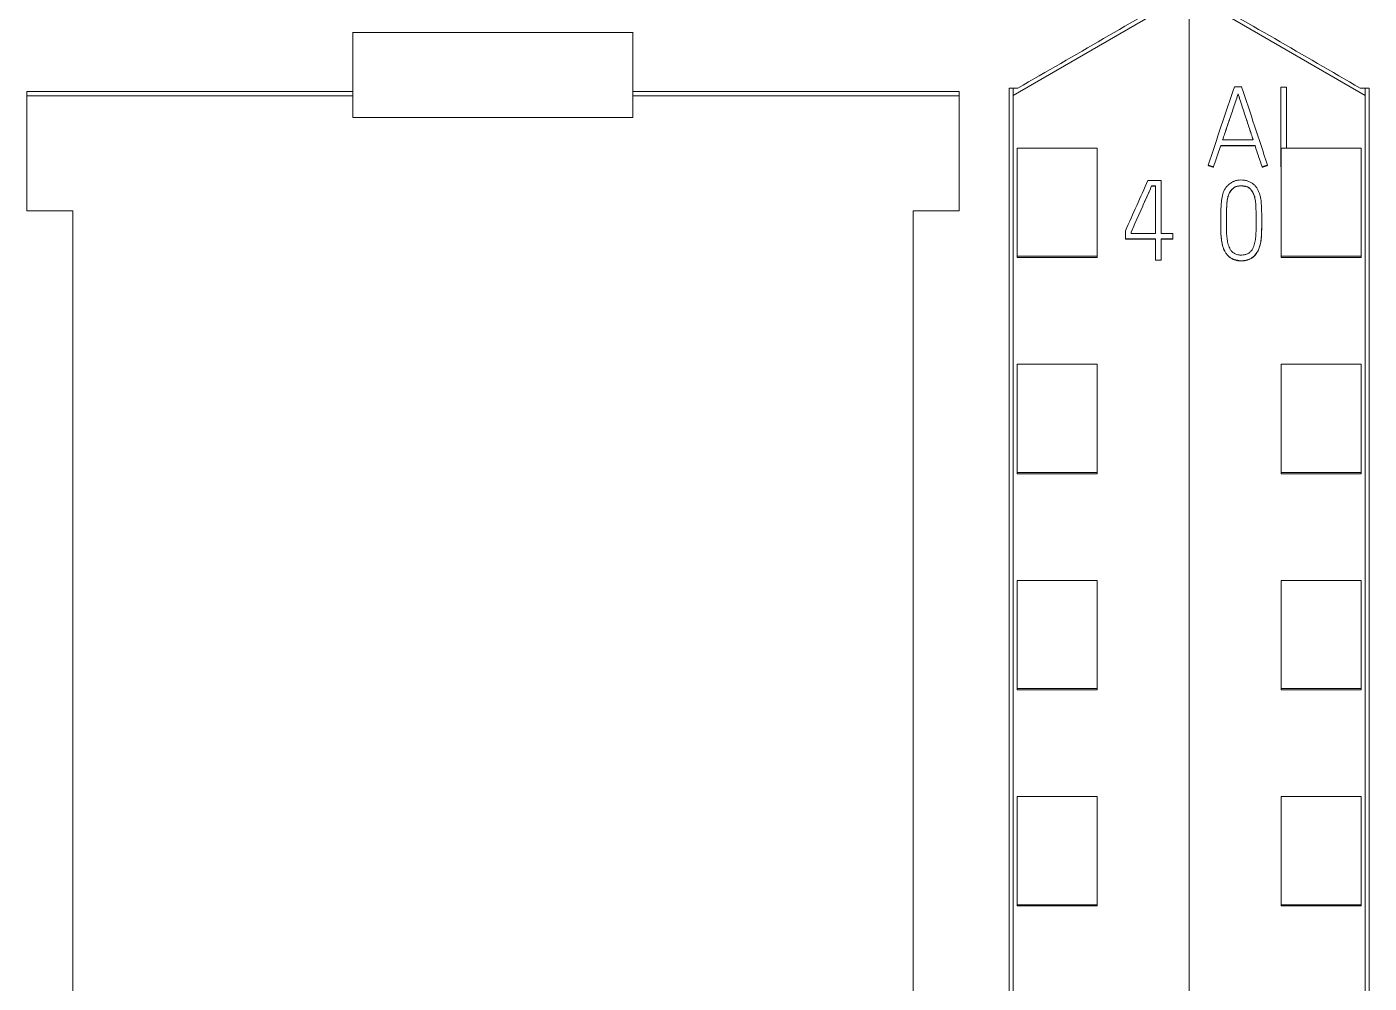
# Model space of a CAD drawing. Header units: millimetres. Extents: x 4137 to 6698, y 1400 to 3585.
# Drawn here: x 5326 to 5359.55, y 3051 to 3074.9 of the extents above; entities that cross this region are included whole.
import ezdxf

# ---------------------------------------------------------------- set-up
doc = ezdxf.new("R2010")
doc.units = ezdxf.units.MM
doc.layers.add('000-PI-Oprema', color=30, linetype='Continuous', lineweight=5)

msp = doc.modelspace()

# ---------------------------------------------------------------- linework, layer by layer
at = {"layer": '000-PI-Oprema', "color": 0, "linetype": 'ByBlock', "lineweight": 0}
for p, q in [((5350.648, 3073.185), (5354.598, 3075.465)), ((5355.048, 3075.465), (5355.048, 2962.047)), ((5355.048, 3075.465), (5355.048, 2962.047)), ((5355.498, 3075.465), (5359.448, 3073.185)), ((5341.148, 3074.763), (5334.148, 3074.763)), ((5325.998, 3070.305), (5325.998, 3073.285)), ((5334.148, 3073.285), (5325.998, 3073.285)), ((5334.148, 3073.179), (5334.148, 3073.285)), ((5341.148, 3073.285), (5341.148, 3073.179)), ((5349.298, 3073.285), (5341.148, 3073.285)), ((5349.298, 3070.305), (5349.298, 3073.285)), ((5350.548, 3073.37), (5350.769, 3073.37)), ((5350.769, 3073.37), (5350.548, 3073.37)), ((5350.648, 3073.37), (5350.648, 3073.185)), ((5350.648, 2964.37), (5350.648, 3073.185)), ((5356.184, 3073.405), (5356.362, 3073.405)), ((5356.273, 3073.228), (5356.273, 3073.222)), ((5357.341, 3071.413), (5357.341, 3073.397)), ((5357.341, 3073.397), (5357.48, 3073.397)), ((5357.48, 3073.397), (5357.48, 3071.871)), ((5359.548, 3073.37), (5359.326, 3073.37)), ((5359.548, 3073.37), (5359.326, 3073.37)), ((5359.448, 3073.37), (5359.448, 3073.185)), ((5359.448, 3073.185), (5359.448, 2964.37)), ((5334.148, 3073.179), (5325.998, 3073.179)), ((5334.148, 3072.635), (5334.148, 3073.179)), ((5341.148, 3073.179), (5341.148, 3072.635)), ((5349.298, 3073.179), (5341.148, 3073.179)), ((5341.148, 3072.635), (5334.148, 3072.635)), ((5350.748, 3069.167), (5350.748, 3071.871)), ((5350.748, 3071.871), (5352.748, 3071.871)), ((5352.748, 3069.167), (5352.748, 3071.871)), ((5355.838, 3071.937), (5355.838, 3071.931)), ((5356.695, 3071.937), (5355.838, 3071.937)), ((5355.838, 3071.931), (5356.695, 3071.931)), ((5355.885, 3072.078), (5356.648, 3072.078)), ((5356.695, 3071.937), (5356.695, 3071.931)), ((5357.348, 3069.167), (5357.348, 3071.871)), ((5359.348, 3071.871), (5357.348, 3071.871)), ((5359.348, 3069.167), (5359.348, 3071.871)), ((5355.521, 3071.443), (5355.521, 3071.437)), ((5355.655, 3071.399), (5355.655, 3071.393)), ((5356.872, 3071.399), (5356.872, 3071.393)), ((5357.008, 3071.443), (5357.008, 3071.437)), ((5357.341, 3071.413), (5357.341, 3071.406)), ((5357.348, 3071.413), (5357.341, 3071.413)), ((5357.341, 3071.406), (5357.348, 3071.406)), ((5354.019, 3071.064), (5354.349, 3071.064)), ((5354.11, 3070.926), (5354.11, 3070.92)), ((5354.207, 3070.926), (5354.11, 3070.926)), ((5354.11, 3070.92), (5354.207, 3070.92)), ((5354.207, 3069.739), (5354.207, 3070.926)), ((5354.349, 3071.064), (5354.349, 3069.739)), ((5327.148, 3070.305), (5325.998, 3070.305)), ((5349.298, 3070.305), (5348.148, 3070.305)), ((5355.838, 3070.076), (5355.838, 3070.07)), ((5356.862, 3070.028), (5356.862, 3070.035)), ((5353.458, 3069.601), (5353.458, 3069.806)), ((5353.458, 3069.601), (5353.458, 3069.595)), ((5354.207, 3069.601), (5353.458, 3069.601)), ((5353.458, 3069.595), (5354.207, 3069.595)), ((5353.597, 3069.775), (5353.597, 3069.739)), ((5353.597, 3069.739), (5354.207, 3069.739)), ((5354.207, 3069.074), (5354.207, 3069.601)), ((5354.349, 3069.739), (5354.643, 3069.739)), ((5354.349, 3069.601), (5354.349, 3069.074)), ((5354.643, 3069.601), (5354.349, 3069.601)), ((5354.349, 3069.595), (5354.643, 3069.595)), ((5354.643, 3069.739), (5354.643, 3069.601)), ((5354.643, 3069.601), (5354.643, 3069.595)), ((5350.748, 3069.133), (5350.748, 3069.167)), ((5350.748, 3069.167), (5352.748, 3069.167)), ((5352.748, 3069.133), (5352.748, 3069.167)), ((5357.348, 3069.133), (5357.348, 3069.167)), ((5359.348, 3069.167), (5357.348, 3069.167)), ((5359.348, 3069.133), (5359.348, 3069.167)), ((5350.748, 3069.133), (5352.748, 3069.133)), ((5354.207, 3069.074), (5354.207, 3069.068)), ((5354.349, 3069.074), (5354.207, 3069.074)), ((5354.207, 3069.068), (5354.349, 3069.068)), ((5354.349, 3069.074), (5354.349, 3069.068)), ((5359.348, 3069.133), (5357.348, 3069.133)), ((5350.748, 3063.766), (5350.748, 3066.469)), ((5350.748, 3066.469), (5352.748, 3066.469)), ((5352.748, 3063.766), (5352.748, 3066.469)), ((5357.348, 3063.766), (5357.348, 3066.469)), ((5359.348, 3066.469), (5357.348, 3066.469)), ((5359.348, 3063.766), (5359.348, 3066.469)), ((5350.748, 3063.733), (5350.748, 3063.766)), ((5350.748, 3063.766), (5352.748, 3063.766)), ((5350.748, 3063.733), (5352.748, 3063.733)), ((5352.748, 3063.733), (5352.748, 3063.766)), ((5357.348, 3063.733), (5357.348, 3063.766)), ((5359.348, 3063.766), (5357.348, 3063.766)), ((5359.348, 3063.733), (5357.348, 3063.733)), ((5359.348, 3063.733), (5359.348, 3063.766)), ((5350.748, 3058.364), (5350.748, 3061.067)), ((5350.748, 3061.067), (5352.748, 3061.067)), ((5352.748, 3058.364), (5352.748, 3061.067)), ((5357.348, 3058.364), (5357.348, 3061.067)), ((5359.348, 3061.067), (5357.348, 3061.067)), ((5359.348, 3058.364), (5359.348, 3061.067)), ((5350.748, 3058.333), (5350.748, 3058.364)), ((5350.748, 3058.364), (5352.748, 3058.364)), ((5350.748, 3058.333), (5352.748, 3058.333)), ((5352.748, 3058.333), (5352.748, 3058.364)), ((5357.348, 3058.333), (5357.348, 3058.364)), ((5359.348, 3058.364), (5357.348, 3058.364)), ((5359.348, 3058.333), (5357.348, 3058.333)), ((5359.348, 3058.333), (5359.348, 3058.364)), ((5350.748, 3052.963), (5350.748, 3055.666)), ((5350.748, 3055.666), (5352.748, 3055.666)), ((5352.748, 3052.963), (5352.748, 3055.666)), ((5357.348, 3052.963), (5357.348, 3055.666)), ((5359.348, 3055.666), (5357.348, 3055.666)), ((5359.348, 3052.963), (5359.348, 3055.666)), ((5350.748, 3052.963), (5352.748, 3052.963)), ((5350.748, 3052.934), (5350.748, 3052.963)), ((5350.748, 3052.934), (5352.748, 3052.934)), ((5352.748, 3052.934), (5352.748, 3052.963)), ((5357.348, 3052.934), (5357.348, 3052.963)), ((5359.348, 3052.963), (5357.348, 3052.963)), ((5359.348, 3052.934), (5357.348, 3052.934)), ((5359.348, 3052.934), (5359.348, 3052.963))]:
    msp.add_line(p, q, dxfattribs=at)
at = {"layer": '000-PI-Oprema', "color": 7, "linetype": 'Continuous', "lineweight": 13}
for centre, major_axis, ratio, start_param, end_param in [((5337.165, 2954.322), (337.753, 1006.406), 0.018824, 1.458513, 1.460476), ((5374.618, 2956.172), (-326.682, 998.393), 0.018302, 4.822113, 4.824092), ((5331.334, 2960.835), (432.572, 977.483), 0.022444, 1.467725, 1.469021)]:
    msp.add_ellipse(centre, major_axis=major_axis, ratio=ratio, start_param=start_param, end_param=end_param, dxfattribs=at)
at = {"layer": '000-PI-Oprema', "color": 0, "linetype": 'ByBlock', "lineweight": 0}
for points in [[(5355.048, 3075.84), (5353.622, 3075.017), (5352.196, 3074.194), (5350.769, 3073.37)], [(5359.326, 3073.37), (5357.9, 3074.194), (5356.474, 3075.017), (5355.048, 3075.84)], [(5334.148, 3074.768), (5334.148, 3074.274), (5334.148, 3073.779), (5334.148, 3073.285)], [(5341.148, 3073.285), (5341.148, 3073.779), (5341.148, 3074.274), (5341.148, 3074.768)]]:
    msp.add_open_spline(points, degree=3, dxfattribs=at)
for points, knots in [([(5350.548, 2964.084), (5350.548, 2967.425), (5350.548, 2975.39), (5350.548, 2988.029), (5350.548, 3003.516), (5350.548, 3017.81), (5350.548, 3032.02), (5350.548, 3046.587), (5350.548, 3060.757), (5350.548, 3070.326), (5350.548, 3073.37)], [0, 0, 0, 0, 0.091483, 0.21812, 0.346206, 0.515858, 0.610111, 0.736264, 0.916066, 1, 1, 1, 1]), ([(5356.273, 3073.228), (5356.257, 3073.18), (5356.241, 3073.132), (5356.209, 3073.036), (5356.193, 3072.988), (5356.145, 3072.844), (5356.112, 3072.749), (5356.046, 3072.557), (5356.014, 3072.461), (5355.949, 3072.27), (5355.917, 3072.174), (5355.885, 3072.078)], [0, 0, 0, 0, 0.125, 0.125, 0.25, 0.25, 0.5, 0.5, 0.75, 0.75, 1, 1, 1, 1]), ([(5355.887, 3072.078), (5355.918, 3072.172), (5355.95, 3072.265), (5356.014, 3072.455), (5356.046, 3072.551), (5356.112, 3072.743), (5356.145, 3072.838), (5356.193, 3072.982), (5356.209, 3073.03), (5356.241, 3073.126), (5356.257, 3073.174), (5356.273, 3073.222)], [0, 0, 0, 0, 0.245947, 0.245947, 0.497298, 0.497298, 0.748649, 0.748649, 0.874324, 0.874324, 1, 1, 1, 1]), ([(5356.648, 3072.078), (5356.617, 3072.174), (5356.586, 3072.27), (5356.523, 3072.461), (5356.491, 3072.557), (5356.428, 3072.749), (5356.397, 3072.844), (5356.35, 3072.988), (5356.335, 3073.036), (5356.304, 3073.132), (5356.289, 3073.18), (5356.273, 3073.228)], [0, 0, 0, 0, 0.25, 0.25, 0.5, 0.5, 0.75, 0.75, 0.875, 0.875, 1, 1, 1, 1]), ([(5356.273, 3073.222), (5356.289, 3073.174), (5356.304, 3073.126), (5356.335, 3073.03), (5356.35, 3072.982), (5356.397, 3072.838), (5356.428, 3072.742), (5356.491, 3072.551), (5356.523, 3072.455), (5356.585, 3072.266), (5356.616, 3072.172), (5356.646, 3072.078)], [0, 0, 0, 0, 0.125676, 0.125676, 0.251351, 0.251351, 0.502702, 0.502702, 0.754053, 0.754053, 1, 1, 1, 1]), ([(5359.548, 3073.37), (5359.548, 3070.326), (5359.548, 3060.757), (5359.548, 3046.587), (5359.548, 3032.02), (5359.548, 3017.81), (5359.548, 3003.516), (5359.548, 2988.029), (5359.548, 2975.39), (5359.548, 2967.425), (5359.548, 2964.084)], [0, 0, 0, 0, 0.083934, 0.263736, 0.389889, 0.484142, 0.653794, 0.78188, 0.908517, 1, 1, 1, 1]), ([(5356.872, 3071.399), (5356.865, 3071.421), (5356.858, 3071.444), (5356.843, 3071.489), (5356.836, 3071.511), (5356.82, 3071.556), (5356.812, 3071.578), (5356.797, 3071.623), (5356.789, 3071.645), (5356.767, 3071.712), (5356.752, 3071.757), (5356.723, 3071.847), (5356.709, 3071.892), (5356.695, 3071.937)], [0, 0, 0, 0, 0.125, 0.125, 0.25, 0.25, 0.375, 0.375, 0.5, 0.5, 0.75, 0.75, 1, 1, 1, 1]), ([(5356.695, 3071.931), (5356.709, 3071.886), (5356.723, 3071.841), (5356.752, 3071.751), (5356.767, 3071.706), (5356.789, 3071.639), (5356.797, 3071.616), (5356.812, 3071.572), (5356.82, 3071.549), (5356.836, 3071.505), (5356.843, 3071.483), (5356.858, 3071.438), (5356.865, 3071.415), (5356.872, 3071.393)], [0, 0, 0, 0, 0.25, 0.25, 0.5, 0.5, 0.625, 0.625, 0.75, 0.75, 0.875, 0.875, 1, 1, 1, 1]), ([(5354.11, 3070.926), (5354.1, 3070.902), (5354.089, 3070.878), (5354.068, 3070.83), (5354.057, 3070.806), (5354.026, 3070.734), (5354.004, 3070.686), (5353.962, 3070.59), (5353.941, 3070.542), (5353.898, 3070.446), (5353.877, 3070.398), (5353.834, 3070.302), (5353.812, 3070.254), (5353.769, 3070.158), (5353.748, 3070.11), (5353.705, 3070.014), (5353.684, 3069.966), (5353.651, 3069.895), (5353.641, 3069.871), (5353.624, 3069.835), (5353.619, 3069.823), (5353.608, 3069.799), (5353.603, 3069.787), (5353.597, 3069.775)], [0, 0, 0, 0, 0.0625, 0.0625, 0.125, 0.125, 0.25, 0.25, 0.375, 0.375, 0.5, 0.5, 0.625, 0.625, 0.75, 0.75, 0.875, 0.875, 0.9375, 0.9375, 0.96875, 0.96875, 1, 1, 1, 1]), ([(5353.597, 3069.769), (5353.603, 3069.781), (5353.608, 3069.793), (5353.619, 3069.817), (5353.624, 3069.829), (5353.641, 3069.865), (5353.651, 3069.888), (5353.684, 3069.96), (5353.705, 3070.008), (5353.748, 3070.104), (5353.769, 3070.152), (5353.812, 3070.248), (5353.834, 3070.296), (5353.877, 3070.392), (5353.898, 3070.44), (5353.941, 3070.535), (5353.962, 3070.583), (5354.004, 3070.68), (5354.026, 3070.728), (5354.057, 3070.8), (5354.068, 3070.824), (5354.089, 3070.872), (5354.1, 3070.896), (5354.11, 3070.92)], [0, 0, 0, 0, 0.03125, 0.03125, 0.0625, 0.0625, 0.125, 0.125, 0.25, 0.25, 0.375, 0.375, 0.5, 0.5, 0.625, 0.625, 0.75, 0.75, 0.875, 0.875, 0.9375, 0.9375, 1, 1, 1, 1]), ([(5356.18, 3071.045), (5356.205, 3071.054), (5356.231, 3071.061), (5356.284, 3071.071), (5356.311, 3071.073), (5356.365, 3071.074), (5356.392, 3071.072), (5356.445, 3071.065), (5356.472, 3071.059), (5356.524, 3071.044), (5356.549, 3071.035), (5356.585, 3071.017), (5356.597, 3071.011), (5356.62, 3070.997), (5356.632, 3070.989), (5356.664, 3070.965), (5356.683, 3070.946), (5356.71, 3070.916), (5356.718, 3070.906), (5356.734, 3070.884), (5356.741, 3070.872), (5356.762, 3070.838), (5356.774, 3070.814), (5356.795, 3070.765), (5356.805, 3070.74), (5356.816, 3070.702), (5356.82, 3070.689), (5356.827, 3070.663), (5356.835, 3070.624), (5356.85, 3070.532), (5356.855, 3070.454), (5356.86, 3070.348), (5356.861, 3070.295), (5356.862, 3070.19), (5356.862, 3070.137), (5356.862, 3070.031), (5356.862, 3069.925), (5356.861, 3069.82), (5356.858, 3069.714), (5356.855, 3069.662), (5356.844, 3069.557), (5356.835, 3069.504), (5356.818, 3069.439), (5356.814, 3069.426), (5356.806, 3069.401), (5356.802, 3069.388), (5356.788, 3069.35), (5356.777, 3069.326), (5356.758, 3069.29), (5356.752, 3069.278), (5356.738, 3069.255), (5356.73, 3069.244), (5356.707, 3069.211), (5356.69, 3069.191), (5356.661, 3069.163), (5356.65, 3069.154), (5356.629, 3069.137), (5356.618, 3069.13), (5356.583, 3069.109), (5356.559, 3069.097), (5356.521, 3069.083), (5356.508, 3069.078), (5356.481, 3069.071), (5356.468, 3069.068), (5356.429, 3069.061), (5356.402, 3069.058), (5356.348, 3069.056), (5356.32, 3069.057), (5356.266, 3069.063), (5356.24, 3069.068), (5356.201, 3069.078), (5356.188, 3069.082), (5356.163, 3069.091), (5356.15, 3069.097), (5356.113, 3069.114), (5356.09, 3069.127), (5356.057, 3069.151), (5356.046, 3069.16), (5356.026, 3069.178), (5356.017, 3069.188), (5355.989, 3069.218), (5355.973, 3069.239), (5355.951, 3069.274), (5355.944, 3069.285), (5355.932, 3069.309), (5355.926, 3069.321), (5355.909, 3069.358), (5355.9, 3069.383), (5355.888, 3069.421), (5355.884, 3069.434), (5355.877, 3069.46), (5355.874, 3069.474), (5355.866, 3069.513), (5355.862, 3069.54), (5355.844, 3069.672), (5355.841, 3069.779), (5355.839, 3069.939), (5355.839, 3069.992), (5355.838, 3070.099), (5355.839, 3070.152), (5355.84, 3070.259), (5355.841, 3070.312), (5355.846, 3070.418), (5355.849, 3070.471), (5355.86, 3070.577), (5355.868, 3070.63), (5355.886, 3070.708), (5355.893, 3070.734), (5355.907, 3070.773), (5355.912, 3070.785), (5355.923, 3070.81), (5355.929, 3070.822), (5355.949, 3070.858), (5355.964, 3070.881), (5355.99, 3070.913), (5356, 3070.923), (5356.019, 3070.942), (5356.028, 3070.952), (5356.059, 3070.978), (5356.081, 3070.995), (5356.117, 3071.016), (5356.129, 3071.022), (5356.148, 3071.031), (5356.157, 3071.036), (5356.167, 3071.04), (5356.173, 3071.042), (5356.176, 3071.043), (5356.18, 3071.045)], [0, 0, 0, 0, 0.015625, 0.015625, 0.03125, 0.03125, 0.046875, 0.046875, 0.0625, 0.0625, 0.078125, 0.078125, 0.085937, 0.085937, 0.09375, 0.09375, 0.109375, 0.109375, 0.117187, 0.117187, 0.125, 0.125, 0.140625, 0.140625, 0.15625, 0.15625, 0.164062, 0.164062, 0.171875, 0.1875, 0.21875, 0.21875, 0.25, 0.25, 0.28125, 0.28125, 0.3125, 0.34375, 0.34375, 0.375, 0.375, 0.40625, 0.40625, 0.414062, 0.414062, 0.421875, 0.421875, 0.4375, 0.4375, 0.445312, 0.445312, 0.453125, 0.453125, 0.46875, 0.46875, 0.476562, 0.476562, 0.484375, 0.484375, 0.5, 0.5, 0.507812, 0.507812, 0.515625, 0.515625, 0.53125, 0.53125, 0.546875, 0.546875, 0.5625, 0.5625, 0.570312, 0.570312, 0.578125, 0.578125, 0.59375, 0.59375, 0.601562, 0.601562, 0.609375, 0.609375, 0.625, 0.625, 0.632812, 0.632812, 0.640625, 0.640625, 0.65625, 0.65625, 0.664062, 0.664062, 0.671875, 0.671875, 0.6875, 0.6875, 0.75, 0.75, 0.78125, 0.78125, 0.8125, 0.8125, 0.84375, 0.84375, 0.875, 0.875, 0.90625, 0.90625, 0.921875, 0.921875, 0.929687, 0.929687, 0.9375, 0.9375, 0.953125, 0.953125, 0.960937, 0.960937, 0.96875, 0.96875, 0.984375, 0.984375, 0.992187, 0.992187, 0.996094, 0.998047, 0.998047, 1, 1, 1, 1]), ([(5356.523, 3070.892), (5356.542, 3070.881), (5356.56, 3070.868), (5356.592, 3070.837), (5356.606, 3070.819), (5356.632, 3070.782), (5356.642, 3070.763), (5356.662, 3070.722), (5356.67, 3070.702), (5356.691, 3070.638), (5356.7, 3070.595), (5356.709, 3070.529), (5356.711, 3070.507), (5356.714, 3070.462), (5356.715, 3070.44), (5356.72, 3070.329), (5356.723, 3070.24), (5356.724, 3070.062), (5356.723, 3069.973), (5356.722, 3069.839), (5356.721, 3069.772), (5356.717, 3069.705), (5356.714, 3069.661), (5356.712, 3069.639), (5356.703, 3069.573), (5356.695, 3069.529), (5356.679, 3069.464), (5356.672, 3069.443), (5356.657, 3069.401), (5356.648, 3069.38), (5356.633, 3069.351), (5356.627, 3069.341), (5356.615, 3069.322), (5356.609, 3069.313), (5356.588, 3069.287), (5356.572, 3069.271), (5356.545, 3069.251), (5356.535, 3069.245), (5356.516, 3069.234), (5356.506, 3069.229), (5356.485, 3069.22), (5356.474, 3069.216), (5356.453, 3069.21), (5356.442, 3069.207), (5356.409, 3069.2), (5356.387, 3069.198), (5356.353, 3069.197), (5356.342, 3069.197), (5356.319, 3069.198), (5356.308, 3069.199), (5356.275, 3069.203), (5356.253, 3069.208), (5356.221, 3069.218), (5356.21, 3069.222), (5356.19, 3069.231), (5356.17, 3069.242), (5356.151, 3069.254), (5356.134, 3069.268), (5356.125, 3069.276), (5356.11, 3069.292), (5356.103, 3069.3), (5356.089, 3069.318), (5356.083, 3069.327), (5356.066, 3069.356), (5356.056, 3069.376), (5356.04, 3069.418), (5356.033, 3069.439), (5356.02, 3069.482), (5356.015, 3069.503), (5356.006, 3069.547), (5355.995, 3069.612), (5355.989, 3069.677), (5355.981, 3069.808), (5355.98, 3069.896), (5355.98, 3070.028), (5355.98, 3070.072), (5355.981, 3070.16), (5355.981, 3070.204), (5355.982, 3070.292), (5355.983, 3070.335), (5355.987, 3070.423), (5355.99, 3070.467), (5355.999, 3070.555), (5356.004, 3070.598), (5356.017, 3070.652), (5356.02, 3070.662), (5356.026, 3070.684), (5356.03, 3070.694), (5356.041, 3070.725), (5356.05, 3070.744), (5356.072, 3070.783), (5356.084, 3070.801), (5356.112, 3070.835), (5356.128, 3070.851), (5356.153, 3070.872), (5356.162, 3070.879), (5356.181, 3070.891), (5356.19, 3070.897), (5356.21, 3070.906), (5356.22, 3070.91), (5356.241, 3070.918), (5356.252, 3070.92), (5356.284, 3070.927), (5356.306, 3070.93), (5356.34, 3070.931), (5356.351, 3070.93), (5356.373, 3070.929), (5356.384, 3070.929), (5356.417, 3070.925), (5356.439, 3070.922), (5356.471, 3070.914), (5356.482, 3070.91), (5356.497, 3070.904), (5356.505, 3070.901), (5356.513, 3070.897), (5356.518, 3070.895), (5356.52, 3070.894), (5356.523, 3070.892)], [0, 0, 0, 0, 0.015625, 0.015625, 0.03125, 0.03125, 0.046875, 0.046875, 0.0625, 0.0625, 0.09375, 0.09375, 0.109375, 0.109375, 0.125, 0.125, 0.1875, 0.1875, 0.25, 0.25, 0.28125, 0.296875, 0.296875, 0.3125, 0.3125, 0.34375, 0.34375, 0.359375, 0.359375, 0.375, 0.375, 0.382813, 0.382813, 0.390625, 0.390625, 0.40625, 0.40625, 0.414063, 0.414063, 0.421875, 0.421875, 0.429688, 0.429688, 0.4375, 0.4375, 0.453125, 0.453125, 0.460938, 0.460938, 0.46875, 0.46875, 0.484375, 0.484375, 0.492188, 0.492188, 0.5, 0.507813, 0.507813, 0.515625, 0.515625, 0.523438, 0.523438, 0.53125, 0.53125, 0.546875, 0.546875, 0.5625, 0.5625, 0.578125, 0.578125, 0.59375, 0.625, 0.625, 0.6875, 0.6875, 0.71875, 0.71875, 0.75, 0.75, 0.78125, 0.78125, 0.8125, 0.8125, 0.84375, 0.84375, 0.851563, 0.851563, 0.859375, 0.859375, 0.875, 0.875, 0.890625, 0.890625, 0.90625, 0.90625, 0.914063, 0.914063, 0.921875, 0.921875, 0.929688, 0.929688, 0.9375, 0.9375, 0.953125, 0.953125, 0.960938, 0.960938, 0.96875, 0.96875, 0.984375, 0.984375, 0.992188, 0.992188, 0.996094, 0.998047, 0.998047, 1, 1, 1, 1]), ([(5356.523, 3070.886), (5356.503, 3070.897), (5356.482, 3070.905), (5356.449, 3070.913), (5356.439, 3070.915), (5356.416, 3070.919), (5356.405, 3070.92), (5356.372, 3070.924), (5356.35, 3070.925), (5356.305, 3070.923), (5356.283, 3070.921), (5356.25, 3070.914), (5356.239, 3070.911), (5356.218, 3070.903), (5356.208, 3070.899), (5356.188, 3070.889), (5356.178, 3070.883), (5356.159, 3070.871), (5356.15, 3070.864), (5356.133, 3070.849), (5356.125, 3070.842), (5356.11, 3070.826), (5356.102, 3070.817), (5356.081, 3070.79), (5356.069, 3070.772), (5356.053, 3070.743), (5356.048, 3070.733), (5356.039, 3070.712), (5356.035, 3070.702), (5356.024, 3070.67), (5356.018, 3070.649), (5356.003, 3070.584), (5355.998, 3070.54), (5355.989, 3070.452), (5355.987, 3070.407), (5355.983, 3070.319), (5355.982, 3070.275), (5355.981, 3070.186), (5355.981, 3070.142), (5355.98, 3070.059), (5355.98, 3070.02), (5355.98, 3069.981)], [0, 0, 0, 0, 0.050638, 0.050638, 0.075957, 0.075957, 0.101276, 0.101276, 0.151914, 0.151914, 0.202552, 0.202552, 0.227871, 0.227871, 0.25319, 0.25319, 0.278509, 0.278509, 0.303828, 0.303828, 0.329147, 0.329147, 0.354466, 0.354466, 0.405104, 0.405104, 0.430423, 0.430423, 0.455742, 0.455742, 0.50638, 0.50638, 0.607656, 0.607656, 0.708933, 0.708933, 0.810209, 0.810209, 0.911485, 0.911485, 1, 1, 1, 1]), ([(5356.724, 3070.077), (5356.724, 3070.102), (5356.724, 3070.127), (5356.723, 3070.24), (5356.72, 3070.328), (5356.714, 3070.461), (5356.711, 3070.505), (5356.699, 3070.592), (5356.69, 3070.635), (5356.669, 3070.697), (5356.661, 3070.718), (5356.647, 3070.747), (5356.642, 3070.757), (5356.631, 3070.777), (5356.619, 3070.795), (5356.606, 3070.813), (5356.591, 3070.83), (5356.584, 3070.838), (5356.568, 3070.854), (5356.559, 3070.861), (5356.546, 3070.871), (5356.542, 3070.874), (5356.532, 3070.881), (5356.527, 3070.883), (5356.523, 3070.886)], [0, 0, 0, 0, 0.086827, 0.086827, 0.391218, 0.391218, 0.543414, 0.543414, 0.695609, 0.695609, 0.771707, 0.771707, 0.809756, 0.809756, 0.847805, 0.885853, 0.885853, 0.923902, 0.923902, 0.961951, 0.961951, 0.980976, 0.980976, 1, 1, 1, 1]), ([(5327.148, 3070.305), (5327.148, 3068.282), (5327.148, 3059.733), (5327.148, 3046.587), (5327.148, 3032.02), (5327.148, 3017.81), (5327.148, 3003.516), (5327.148, 2988.029), (5327.148, 2975.271), (5327.148, 2966.39), (5327.148, 2962.132), (5327.148, 2961.334)], [0, 0, 0, 0, 0.055935, 0.236292, 0.362833, 0.457376, 0.627551, 0.756032, 0.883059, 0.978086, 1, 1, 1, 1]), ([(5348.148, 3070.305), (5348.148, 3068.282), (5348.148, 3059.733), (5348.148, 3046.587), (5348.148, 3032.02), (5348.148, 3017.81), (5348.148, 3003.516), (5348.148, 2988.029), (5348.148, 2975.271), (5348.148, 2966.39), (5348.148, 2962.132), (5348.148, 2961.334)], [0, 0, 0, 0, 0.055935, 0.236292, 0.362833, 0.457376, 0.627551, 0.756032, 0.883059, 0.978086, 1, 1, 1, 1]), ([(5355.838, 3070.07), (5355.838, 3070.008), (5355.839, 3069.945), (5355.84, 3069.829), (5355.841, 3069.775), (5355.847, 3069.668), (5355.851, 3069.615), (5355.865, 3069.509), (5355.875, 3069.456), (5355.895, 3069.392), (5355.899, 3069.379), (5355.908, 3069.354), (5355.914, 3069.342), (5355.93, 3069.305), (5355.942, 3069.282), (5355.964, 3069.248), (5355.971, 3069.237), (5355.987, 3069.215), (5355.996, 3069.205), (5356.023, 3069.175), (5356.042, 3069.156), (5356.074, 3069.132), (5356.086, 3069.125), (5356.109, 3069.111), (5356.121, 3069.104), (5356.157, 3069.087), (5356.182, 3069.077), (5356.221, 3069.066), (5356.235, 3069.063), (5356.261, 3069.058), (5356.274, 3069.056), (5356.315, 3069.051), (5356.341, 3069.05), (5356.382, 3069.051), (5356.396, 3069.051), (5356.423, 3069.054), (5356.436, 3069.056), (5356.475, 3069.063), (5356.501, 3069.07), (5356.539, 3069.083), (5356.552, 3069.088), (5356.576, 3069.1), (5356.588, 3069.106), (5356.623, 3069.127), (5356.645, 3069.142), (5356.675, 3069.17), (5356.684, 3069.18), (5356.702, 3069.2), (5356.719, 3069.221), (5356.734, 3069.243), (5356.748, 3069.266), (5356.755, 3069.278), (5356.774, 3069.313), (5356.785, 3069.338), (5356.804, 3069.387), (5356.812, 3069.413), (5356.827, 3069.465), (5356.833, 3069.491), (5356.842, 3069.544), (5356.846, 3069.57), (5356.855, 3069.649), (5356.857, 3069.703), (5356.861, 3069.809), (5356.862, 3069.862), (5356.862, 3069.953), (5356.862, 3069.991), (5356.862, 3070.028)], [0, 0, 0, 0, 0.073866, 0.073866, 0.136839, 0.136839, 0.199811, 0.199811, 0.262783, 0.262783, 0.278526, 0.278526, 0.29427, 0.29427, 0.325756, 0.325756, 0.341499, 0.341499, 0.357242, 0.357242, 0.388728, 0.388728, 0.404471, 0.404471, 0.420214, 0.420214, 0.4517, 0.4517, 0.467443, 0.467443, 0.483186, 0.483186, 0.514673, 0.514673, 0.530416, 0.530416, 0.546159, 0.546159, 0.577645, 0.577645, 0.593388, 0.593388, 0.609131, 0.609131, 0.640617, 0.640617, 0.65636, 0.65636, 0.672103, 0.687846, 0.687846, 0.703589, 0.703589, 0.735076, 0.735076, 0.766562, 0.766562, 0.798048, 0.798048, 0.829534, 0.829534, 0.892506, 0.892506, 0.955479, 0.955479, 1, 1, 1, 1])]:
    msp.add_open_spline(points, degree=3, knots=knots, dxfattribs=at)
for points, weights in [([(5355.838, 3071.937), (5355.746, 3071.668), (5355.655, 3071.399)], [0.500000008539, 0.499999991461, 0.500000008539]), ([(5355.655, 3071.393), (5355.746, 3071.662), (5355.838, 3071.931)], [0.500000007367, 0.499999992633, 0.500000007367]), ([(5355.655, 3071.399), (5355.588, 3071.421), (5355.521, 3071.443)], [0.499999252848, 0.500000747152, 0.499999252848]), ([(5355.521, 3071.437), (5355.588, 3071.415), (5355.655, 3071.393)], [0.499999519132, 0.500000480868, 0.499999519132]), ([(5357.008, 3071.443), (5356.94, 3071.421), (5356.872, 3071.399)], [0.499998878343, 0.500001121657, 0.499998878343]), ([(5356.872, 3071.393), (5356.94, 3071.415), (5357.008, 3071.437)], [0.50000123115, 0.49999876885, 0.50000123115])]:
    msp.add_rational_spline(points, weights, degree=2, dxfattribs=at)

doc.saveas('drawing.dxf')
